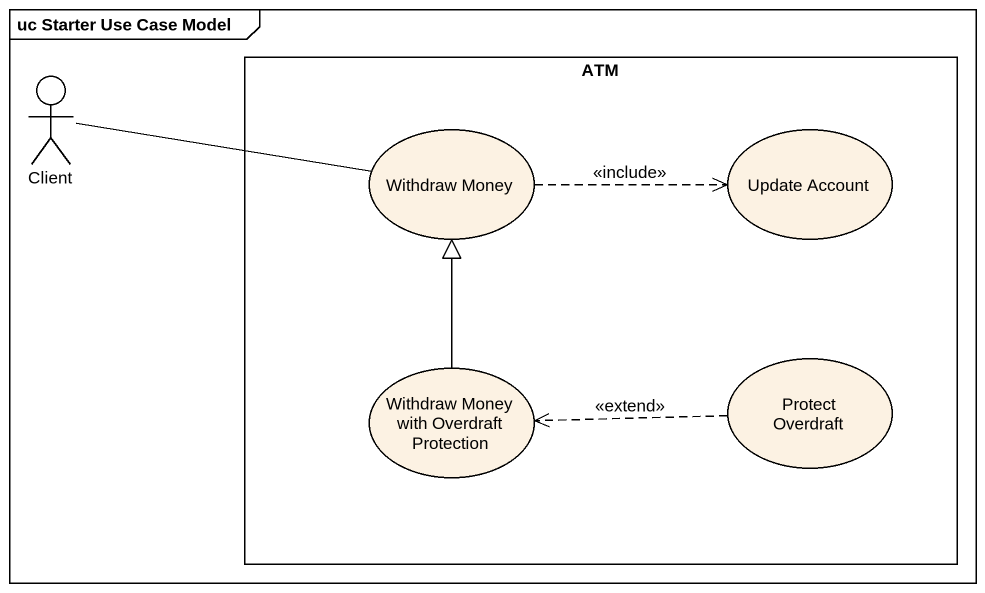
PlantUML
@startuml
mainframe uc Starter Use Case Model
actor Client
rectangle ATM {
  usecase "Withdraw Money" as Withdraw_Money
  usecase "Update Account" as Update_Account
  usecase "Withdraw Money with Overdraft Protection" as Withdraw_Money_with
  usecase "Protect Overdraft" as Protect_Overdraft
}
Client -right- Withdraw_Money
Withdraw_Money .right.> Update_Account : <<include>>
Withdraw_Money_with -up-|> Withdraw_Money
Protect_Overdraft .left.> Withdraw_Money_with : <<extend>>
@enduml
